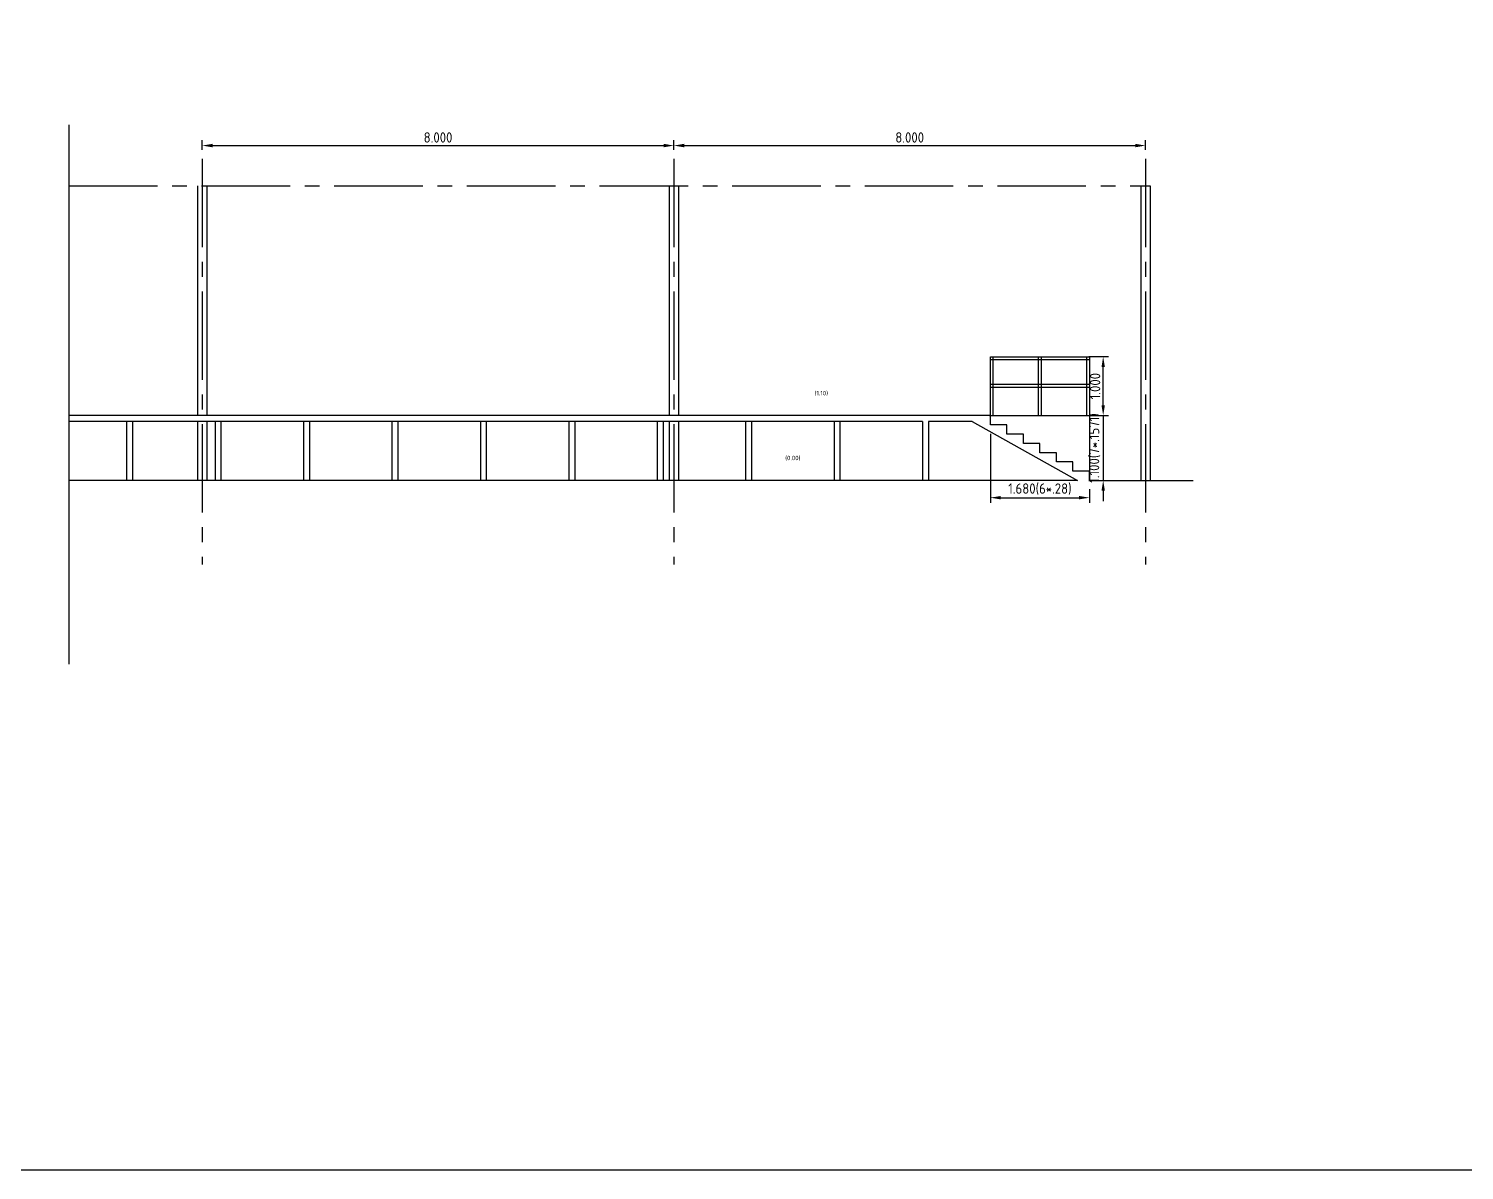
# Model space of a CAD drawing. Extents: x -17.4 to 61.4, y -22.6 to 16.1.
# Drawn here: x 14.79 to 39.14, y -22.63 to -3.27 of the extents above; entities that cross this region are included whole.
import ezdxf

# ---------------------------------------------------------------- set-up
doc = ezdxf.new("R2010")
doc.units = 0
doc.header["$LTSCALE"] = 2
doc.linetypes.add('CENTER2', pattern=[1.125, 0.75, -0.125, 0.125, -0.125])
doc.layers.get('0').update_dxf_attribs({"linetype": 'CONTINUOUS'})
doc.layers.add('22', color=1, linetype='CONTINUOUS')
doc.styles.get("Standard").update_dxf_attribs({"font": 'isocp.shx'})
doc.dimstyles.new('SYSTRA50', dxfattribs={"dimscale": 0.05, "dimtxt": 3.5, "dimasz": 3.5, "dimexe": 1.8, "dimexo": 3, "dimgap": 1, "dimtad": 1, "dimdec": 3, "dimzin": 0, "dimdsep": 46, "dimtxsty": 'Standard', "dimcen": 1, "dimclrd": 10, "dimclre": 10, "dimclrt": 50, "dimadec": 0, "dimazin": 0, "dimtfac": 1, "dimtdec": 3, "dimtix": 1, "dimtmove": 2, "dimatfit": 3, "dimfxl": 1, "dimtolj": 1, "dimtzin": 0, "dimarcsym": 0})

# ---------------------------------------------------------------- blocks, each defined once
blk = doc.blocks.new('*D19')
at = {"color": 10, "lineweight": -2, "transparency": 16777216}
for p, q in [((17.729, -5.329), (17.729, -5.165)), ((17.904, -5.255), (25.554, -5.255)), ((25.729, -5.329), (25.729, -5.165))]:
    blk.add_line(p, q, dxfattribs=at)
at = {"color": 10, "transparency": 16777216}
for points in [[(17.904, -5.225), (17.904, -5.284), (17.729, -5.255)], [(25.554, -5.225), (25.554, -5.284), (25.729, -5.255)]]:
    blk.add_solid(points, dxfattribs=at)
at = {"color": 50, "transparency": 16777216, "insert": (21.729, -5.117), "char_height": 0.175, "attachment_point": 5}
blk.add_mtext('\\A1;8.000', dxfattribs=at)
blk = doc.blocks.new('*D20')
at = {"color": 10, "lineweight": -2, "transparency": 16777216}
for p, q in [((25.729, -5.329), (25.729, -5.165)), ((25.904, -5.255), (33.554, -5.255)), ((33.729, -5.329), (33.729, -5.165))]:
    blk.add_line(p, q, dxfattribs=at)
at = {"color": 10, "transparency": 16777216}
for points in [[(25.904, -5.225), (25.904, -5.284), (25.729, -5.255)], [(33.554, -5.225), (33.554, -5.284), (33.729, -5.255)]]:
    blk.add_solid(points, dxfattribs=at)
at = {"color": 50, "transparency": 16777216, "insert": (29.729, -5.117), "char_height": 0.175, "attachment_point": 5}
blk.add_mtext('\\A1;8.000', dxfattribs=at)
blk = doc.blocks.new('A$C2FAF4773')
blk.add_lwpolyline([(0.037, 0, 0, 0.075, 0), (0.037, 0.167, 0, 0, 0), (0.037, 0.315, 0, 0, 0), (0.584, 0.315, 0, 0, 0)], format="xyseb")
blk.add_text('(0.00)', height=0.075).set_placement((0.062, 0.344))
blk = doc.blocks.new('*D26')
at = {"color": 10, "lineweight": -2, "transparency": 16777216}
for p, q in [((33.011, -9.66), (33.011, -9.485)), ((31.085, -9.835), (33.101, -9.835)), ((33.011, -9.835), (33.011, -10.935)), ((32.765, -10.935), (33.101, -10.935)), ((33.011, -11.11), (33.011, -11.285))]:
    blk.add_line(p, q, dxfattribs=at)
at = {"color": 10, "transparency": 16777216}
for points in [[(32.982, -9.66), (33.04, -9.66), (33.011, -9.835)], [(32.982, -11.11), (33.04, -11.11), (33.011, -10.935)]]:
    blk.add_solid(points, dxfattribs=at)
at = {"color": 50, "transparency": 16777216, "insert": (32.865, -10.385), "char_height": 0.175, "attachment_point": 5, "rotation": 90}
blk.add_mtext('\\A1;1.100(7*.1571)', dxfattribs=at)
blk = doc.blocks.new('*D25')
at = {"color": 10, "lineweight": -2, "transparency": 16777216}
for p, q in [((32.765, -8.835), (33.101, -8.835)), ((33.011, -9.66), (33.011, -9.01)), ((32.765, -9.835), (33.101, -9.835))]:
    blk.add_line(p, q, dxfattribs=at)
at = {"color": 10, "transparency": 16777216}
for points in [[(32.982, -9.01), (33.04, -9.01), (33.011, -8.835)], [(32.982, -9.66), (33.04, -9.66), (33.011, -9.835)]]:
    blk.add_solid(points, dxfattribs=at)
at = {"color": 50, "transparency": 16777216, "insert": (32.874, -9.335), "char_height": 0.175, "attachment_point": 5, "rotation": 90}
blk.add_mtext('\\A1;1.000', dxfattribs=at)
blk = doc.blocks.new('*D27')
at = {"color": 10, "lineweight": -2, "transparency": 16777216}
for p, q in [((31.097, -10.142), (31.097, -11.317)), ((32.777, -11.085), (32.777, -11.317)), ((31.272, -11.227), (32.602, -11.227))]:
    blk.add_line(p, q, dxfattribs=at)
at = {"color": 10, "transparency": 16777216}
for points in [[(31.272, -11.198), (31.272, -11.256), (31.097, -11.227)], [(32.602, -11.198), (32.602, -11.256), (32.777, -11.227)]]:
    blk.add_solid(points, dxfattribs=at)
at = {"color": 50, "transparency": 16777216, "insert": (31.937, -11.081), "char_height": 0.175, "attachment_point": 5}
blk.add_mtext('\\A1;1.680(6*.28)', dxfattribs=at)

msp = doc.modelspace()

# ---------------------------------------------------------------- linework, layer by layer
for p, q in [((15.4689, -4.9055), (15.4689, -14.0528)), ((31.0971, -8.8353), (32.7771, -8.8353)), ((31.0971, -9.8353), (31.0971, -8.8353)), ((31.0971, -8.8853), (32.7771, -8.8853)), ((31.1471, -9.8353), (31.1471, -8.8353)), ((31.9148, -9.8353), (31.9148, -8.8353)), ((31.9648, -9.8353), (31.9648, -8.8353)), ((32.7271, -8.8353), (32.7271, -9.8353)), ((32.7771, -8.8353), (32.7771, -9.8353)), ((31.0971, -9.3001), (32.7771, -9.3001)), ((31.0971, -9.3501), (32.7771, -9.3501)), ((30.8171, -9.8353), (15.4689, -9.8353)), ((29.9465, -9.9353), (15.4689, -9.9353)), ((16.4465, -9.9353), (16.4465, -10.935)), ((16.5465, -9.9353), (16.5465, -10.935)), ((17.9465, -9.9353), (17.9465, -10.935)), ((18.0465, -9.9353), (18.0465, -10.935)), ((19.4465, -9.9353), (19.4465, -10.935)), ((19.5465, -9.9353), (19.5465, -10.935)), ((20.9465, -9.9353), (20.9465, -10.935)), ((21.0465, -9.9353), (21.0465, -10.935)), ((22.4465, -9.9353), (22.4465, -10.935)), ((22.5465, -9.9353), (22.5465, -10.935)), ((23.9465, -9.9353), (23.9465, -10.935)), ((24.0465, -9.9353), (24.0465, -10.935)), ((25.4465, -9.9353), (25.4465, -10.935)), ((25.5465, -9.9353), (25.5465, -10.935)), ((26.9465, -9.9353), (26.9465, -10.935)), ((27.0465, -9.9353), (27.0465, -10.935)), ((28.4465, -9.9353), (28.4465, -10.935)), ((28.5465, -9.9353), (28.5465, -10.935)), ((29.9465, -9.9353), (29.9465, -10.935)), ((30.7909, -9.9353), (30.0465, -9.9353)), ((30.0465, -9.9353), (30.0465, -10.935)), ((30.7909, -9.9353), (32.5727, -10.935)), ((31.0971, -9.8353), (30.8171, -9.8353)), ((31.0971, -9.8353), (32.7771, -9.8353)), ((31.0971, -9.9924), (31.0971, -9.8353)), ((32.7771, -9.8353), (32.7771, -10.935)), ((31.3771, -9.9924), (31.0971, -9.9924)), ((31.3771, -10.1495), (31.3771, -9.9924)), ((31.6571, -10.1495), (31.3771, -10.1495)), ((31.6571, -10.3066), (31.6571, -10.1495)), ((31.9371, -10.3066), (31.6571, -10.3066)), ((31.9371, -10.4637), (31.9371, -10.3066)), ((32.2171, -10.4637), (31.9371, -10.4637)), ((32.2171, -10.6208), (32.2171, -10.4637)), ((32.4971, -10.6208), (32.2171, -10.6208)), ((32.4971, -10.7779), (32.4971, -10.6208)), ((32.5727, -10.935), (15.4689, -10.935)), ((32.7771, -10.7779), (32.4971, -10.7779)), ((32.7771, -10.935), (32.7771, -10.7779)), ((32.7771, -10.935), (34.5361, -10.935))]:
    msp.add_line(p, q)
at = {"color": 1, "linetype": 'CENTER2'}
for p, q in [((17.7292, -5.4792), (17.7292, -12.3629)), ((25.7292, -5.4792), (25.7292, -12.3629)), ((33.7292, -5.4792), (33.7292, -12.3629))]:
    msp.add_line(p, q, dxfattribs=at)
at = {"linetype": 'Continuous'}
for p, q in [((17.6498, -5.935), (17.6498, -9.8353)), ((17.8086, -5.935), (17.8086, -9.8353)), ((25.6498, -5.935), (25.6498, -9.8353)), ((25.8086, -5.935), (25.8086, -9.8353)), ((33.6498, -5.935), (33.6498, -10.935)), ((33.8086, -5.935), (33.8086, -10.935)), ((17.6498, -9.9353), (17.6498, -10.935)), ((17.8086, -9.9353), (17.8086, -10.935)), ((25.6498, -9.9353), (25.6498, -10.935)), ((25.8086, -9.9353), (25.8086, -10.935))]:
    msp.add_line(p, q, dxfattribs=at)
msp.add_lwpolyline([(-17.442, 16.0894), (61.3952, 16.0894), (61.3952, -22.6349), (-17.442, -22.6349)], close=True)
msp.add_lwpolyline([(28.0927, -9.8353, 0, 0.075, 0), (28.0927, -9.6684, 0, 0, 0), (28.0927, -9.5198, 0, 0, 0), (28.6392, -9.5198, 0, 0, 0)], format="xyseb")
at = {"layer": '22', "linetype": 'CENTER2'}
msp.add_line((15.4689, -5.935), (33.8086, -5.935), dxfattribs=at)

# ---------------------------------------------------------------- block references
msp.add_blockref('A$C2FAF4773', (27.5553, -10.935))

# ---------------------------------------------------------------- texts
msp.add_text('(1.10)', height=0.075).set_placement((28.1168, -9.4917))

# ---------------------------------------------------------------- dimensions: what is measured, and where the dimension line sits
for base, p1, p2, picture, middle in [((25.7292, -5.2545), (17.7292, -5.4792), (25.7292, -5.4792), '*D19', (21.7292, -5.117)), ((33.7292, -5.2545), (25.7292, -5.4792), (33.7292, -5.4792), '*D20', (29.7292, -5.117))]:
    dim = msp.add_linear_dim(base=base, p1=p1, p2=p2, dimstyle='SYSTRA50')
    dim.commit()
    dim.dimension.update_dxf_attribs({"geometry": picture, "text_midpoint": middle})
dim = msp.add_linear_dim(base=(33.0112, -8.8353), p1=(32.6148, -9.8353), p2=(32.6148, -8.8353), angle=270, dimstyle='SYSTRA50')
dim.commit()
dim.dimension.update_dxf_attribs({"geometry": '*D25', "text_midpoint": (32.8737, -9.3353)})
dim = msp.add_linear_dim(base=(33.0112, -10.935), p1=(30.9348, -9.8353), p2=(32.6148, -10.935), angle=270, text='<>(7*.1571)', dimstyle='SYSTRA50')
dim.commit()
dim.dimension.update_dxf_attribs({"geometry": '*D26', "text_midpoint": (32.8649, -10.3852)})
dim = msp.add_linear_dim(base=(32.7771, -11.2271), p1=(31.0971, -9.9924), p2=(32.7771, -10.935), text='<>(6*.28)', dimstyle='SYSTRA50')
dim.commit()
dim.dimension.update_dxf_attribs({"geometry": '*D27', "text_midpoint": (31.9371, -11.0808)})

doc.saveas('drawing.dxf')
